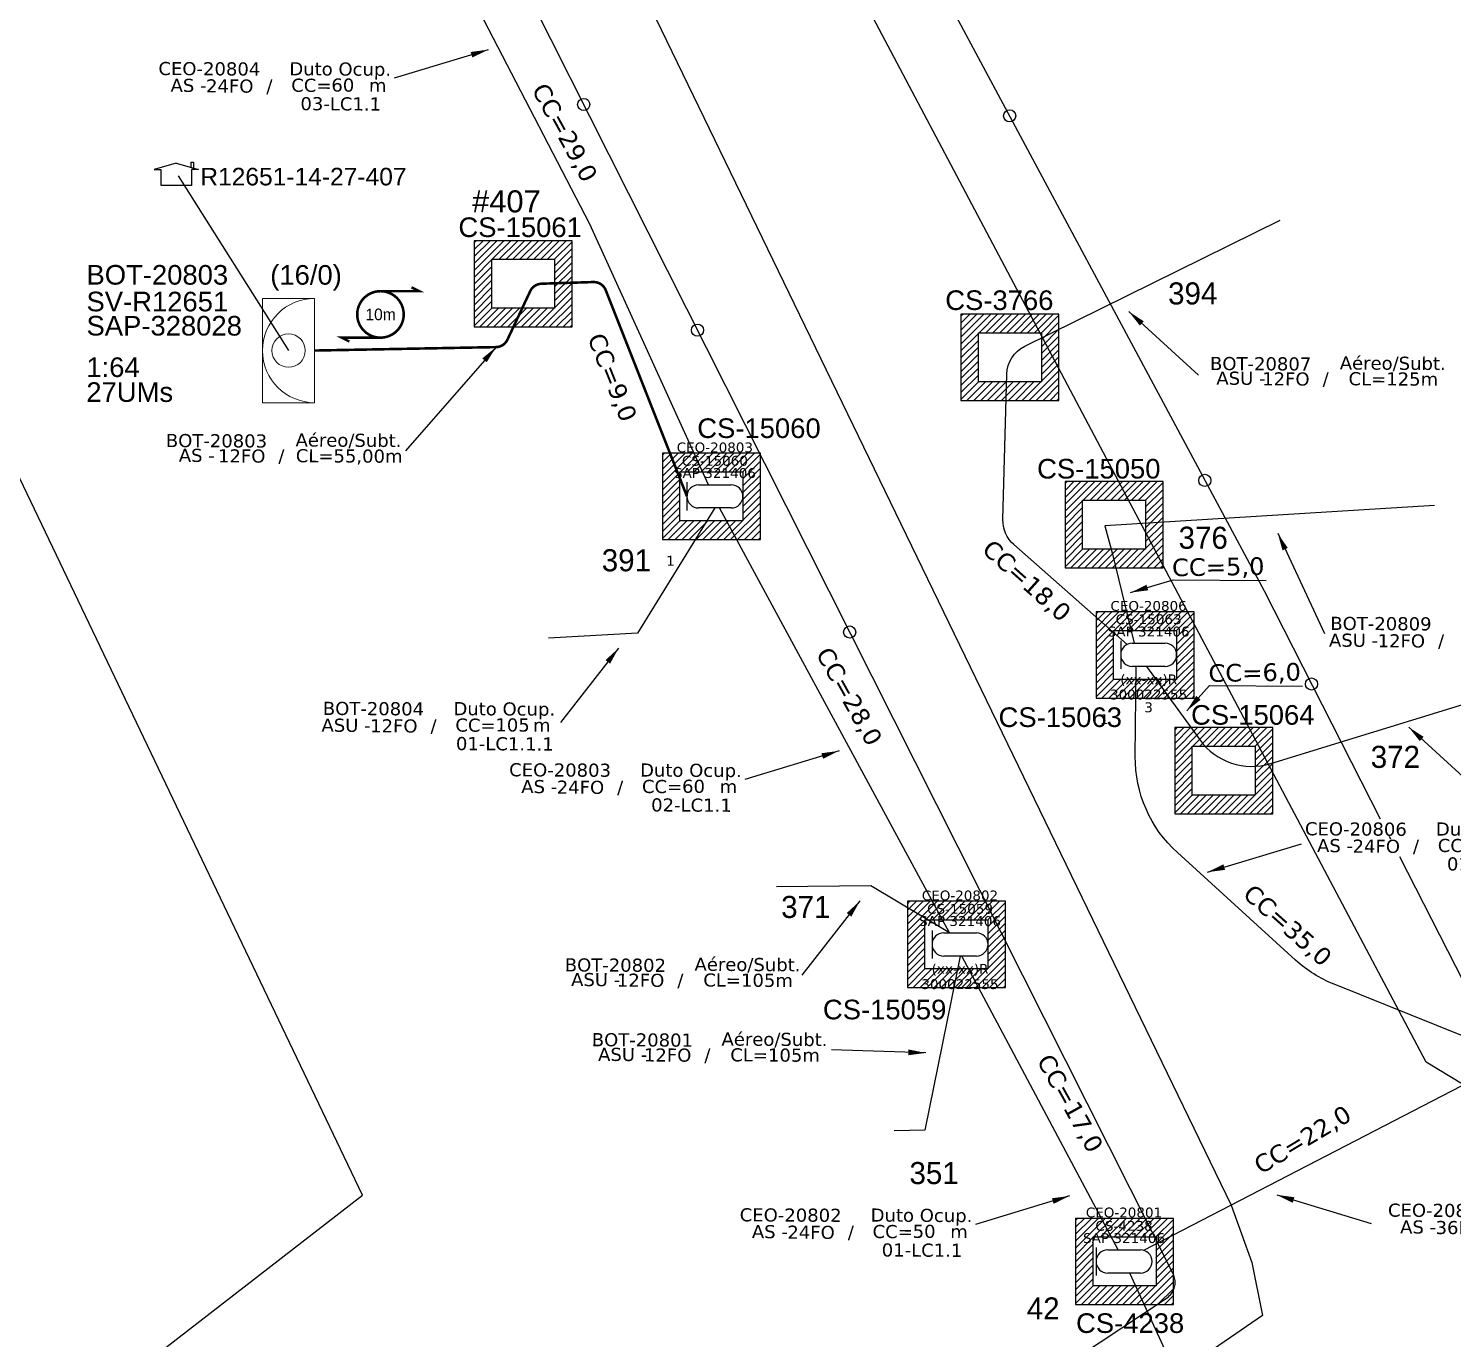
# Model space of a CAD drawing. Header units: metres. Extents: x -1286 to 434, y -500 to 94.
# Drawn here: x -738.9 to -577, y -360.6 to -211.6 of the extents above; entities that cross this region are included whole.
import ezdxf
from ezdxf.enums import TextEntityAlignment as Align

# ---------------------------------------------------------------- set-up
doc = ezdxf.new("R2010")
doc.units = ezdxf.units.M
for name, color, linetype in [('10.0-Cartográfico', 252, 'Continuous'), ('10.1-Caixas Subterrâneas', 5, 'Continuous'), ('10.2-Nº Policía', 7, 'Continuous'), ('20.4-CEOS', 1, 'Continuous'), ('20.5-CEO', 1, 'Continuous'), ('CAP a instalar', 1, 'Continuous'), ('celulas gpon', 7, 'Continuous'), ('Folga', 1, 'Continuous'), ('label_cabos', 7, 'Continuous'), ('Legenda', 1, 'Continuous'), ('surveys', 7, 'Continuous'), ('surveys legendas', 7, 'Continuous')]:
    doc.layers.add(name, color=color, linetype=linetype)
doc.layers.add("20.0-LEGENDA DOS CDO'S", color=1, linetype='Continuous', lineweight=0)
doc.layers.add('20.1-CDO_INTERIOR', color=1, linetype='Continuous', lineweight=0)
doc.layers.add('DROP DE CLIENTE', color=140, linetype='Continuous', plot=False)
doc.layers.add('EXTRA', color=50, linetype='Continuous', plot=False)
doc.styles.add('ARIAL', font='arial.ttf')
doc.styles.add('siredit', font='verdana.ttf')
doc.linetypes.add('FENCELINE1', pattern='A,0.25,-0.1,[133,ltypeshp.shx,S=0.1,R=0,X=-0.1,Y=0],-0.1,1', length=1.45)
doc.dimstyles.new('CC', dxfattribs={"dimtxt": 0.8, "dimasz": 2, "dimexe": 0.18, "dimexo": 0.0625, "dimgap": 0.09, "dimtad": 0, "dimdec": 0, "dimrnd": 1, "dimzin": 0, "dimdsep": 46, "dimtxsty": 'siredit', "dimblk": 'NONE', "dimcen": 0, "dimse1": 1, "dimse2": 1, "dimsd1": 1, "dimsd2": 1, "dimclrt": 7, "dimadec": 0, "dimazin": 0, "dimtfac": 1, "dimtdec": 0, "dimtofl": 0, "dimtmove": 0, "dimatfit": 3, "dimfxl": 0, "dimtolj": 1, "dimtzin": 0, "dimarcsym": 0})
doc.dimstyles.get("Standard").update_dxf_attribs({"dimtxt": 0.18, "dimasz": 0.18, "dimexe": 0.18, "dimexo": 0.0625, "dimgap": 0.09, "dimtad": 0, "dimtih": 1, "dimtoh": 1, "dimdec": 4, "dimzin": 0, "dimdsep": 46, "dimtxsty": 'Standard', "dimcen": 0.09, "dimadec": 0, "dimazin": 0, "dimtfac": 1, "dimtdec": 4, "dimtofl": 0, "dimtmove": 0, "dimatfit": 3, "dimfxl": 0, "dimtolj": 1, "dimtzin": 0, "dimarcsym": 0})

# ---------------------------------------------------------------- blocks, each defined once
blk = doc.blocks.new('DV')
at = {"linetype": 'Continuous'}
blk.add_circle((0, 0), 0.00000275, dxfattribs=at)
blk = doc.blocks.new('*X8')
at = {"color": 0, "linetype": 'Continuous'}
for p, q in [((-1.25, 0.34099), (-0.49099, 1.1)), ((-1.25, 0.517767), (-0.667767, 1.1)), ((-1.25, 0.694544), (-0.844544, 1.1)), ((-1.25, 0.87132), (-1.02132, 1.1)), ((-1.25, 1.048097), (-1.198097, 1.1)), ((-0.789214, 0.625), (-0.314214, 1.1)), ((-0.612437, 0.625), (-0.137437, 1.1)), ((-0.43566, 0.625), (0.03934, 1.1)), ((-0.258883, 0.625), (0.216117, 1.1)), ((-0.082107, 0.625), (0.392893, 1.1)), ((0.09467, 0.625), (0.56967, 1.1)), ((0.271447, 0.625), (0.746447, 1.1)), ((0.448223, 0.625), (0.923223, 1.1)), ((0.625, 0.625), (1.1, 1.1)), ((0.801777, 0.625), (1.25, 1.073223)), ((0.8035, 0.449947), (1.25, 0.896447)), ((-1.25, 0.164214), (-0.8035, 0.610714)), ((-1.25, -0.012563), (-0.8035, 0.433937)), ((0.8035, 0.27317), (1.25, 0.71967)), ((0.8035, 0.096393), (1.25, 0.542893)), ((0.8035, -0.080383), (1.25, 0.366117)), ((-1.25, -0.18934), (-0.8035, 0.25716)), ((-1.25, -0.366117), (-0.8035, 0.080383)), ((0.8035, -0.25716), (1.25, 0.18934)), ((0.8035, -0.433937), (1.25, 0.012563)), ((-1.25, -0.542893), (-0.8035, -0.096393)), ((-1.25, -0.71967), (-0.8035, -0.27317)), ((0.49099, -1.1), (1.25, -0.34099)), ((0.8035, -0.610714), (1.25, -0.164214)), ((-1.25, -0.896447), (-0.8035, -0.449947)), ((-1.25, -1.073223), (-0.801777, -0.625)), ((-1.1, -1.1), (-0.625, -0.625)), ((-0.923223, -1.1), (-0.448223, -0.625)), ((-0.746447, -1.1), (-0.271447, -0.625)), ((-0.56967, -1.1), (-0.09467, -0.625)), ((-0.392893, -1.1), (0.082107, -0.625)), ((-0.216117, -1.1), (0.258883, -0.625)), ((-0.03934, -1.1), (0.43566, -0.625)), ((0.137437, -1.1), (0.612437, -0.625)), ((0.314214, -1.1), (0.789214, -0.625)), ((0.667767, -1.1), (1.25, -0.517767)), ((0.844544, -1.1), (1.25, -0.694544)), ((1.02132, -1.1), (1.25, -0.87132)), ((1.198097, -1.1), (1.25, -1.048097))]:
    blk.add_line(p, q, dxfattribs=at)
blk = doc.blocks.new('MANHOLE_MQ')
at = {"color": 0, "linetype": 'Continuous'}
for p, q in [((0.00000623, 0.00000569), (-0.00000627, 0.00000569)), ((-0.00000627, 0.00000569), (-0.00000627, -0.00000531)), ((0.00000623, -0.00000531), (0.00000623, 0.00000569)), ((-0.00000404, 0.00000331), (0.00000399, 0.00000331)), ((-0.00000404, -0.00000294), (-0.00000404, 0.00000331)), ((0.00000399, 0.00000331), (0.00000399, -0.00000294)), ((0.00000399, -0.00000294), (-0.00000404, -0.00000294)), ((0.00000399, -0.00000294), (0.00000399, -0.00000294)), ((-0.00000627, -0.00000531), (0.00000623, -0.00000531))]:
    blk.add_line(p, q, dxfattribs=at)
at = {"color": 0, "linetype": 'Continuous', "xscale": 5e-06, "yscale": 5e-06, "zscale": 1e-05}
blk.add_blockref('*X8', (-0.00000002, 0.00000019), dxfattribs=at)
blk = doc.blocks.new('_None')
blk = doc.blocks.new('Inst CB DT OCUP CFOA-SM-AS-80-TS-24')
at = {"layer": 'label_cabos', "color": 0, "style": 'siredit'}
for tag, flags, p in [('ID_ATIVIDADE', 3, (1.31, 2.67)), ('FATOR', 1, (11.56, 2.55))]:
    blk.add_attdef(tag, text='', height=1, rotation=359.69, dxfattribs=dict(at, flags=flags)).set_placement(p, align=Align.MIDDLE_CENTER)
for tag, p in [('DESTINO_CABO', (3.13, 1.26)), ('TIPO_CABO', (13.11, 1.24)), ('TIPO_CABO', (1.76, 0)), ('CABO', (4.69, -0.05)), ('/', (7.71, -0.05)), ('LANCE', (10.91, 0)), ('UND', (15.96, 0)), ('FID', (13.15, -1.41))]:
    blk.add_attdef(tag, text='', height=1, rotation=359.69, dxfattribs=at).set_placement(p, align=Align.MIDDLE_CENTER)
blk.add_attdef('QTDE', (12.43, -0.47), '', height=1, rotation=359.69, dxfattribs=at)
blk = doc.blocks.new('LEGENDA DOS CABOS')
at = {"layer": 'EXTRA', "color": 0, "style": 'siredit'}
for tag, p in [('ID', (4.6, 0.97)), ('XX', (9.03, 0.97))]:
    blk.add_attdef(tag, text='', height=0.48, rotation=359.69, dxfattribs=at).set_placement(p, align=Align.MIDDLE_CENTER)
at = {"layer": 'Legenda', "color": 0, "style": 'siredit'}
for tag, p in [('TIPO_CABO', (1.31, 0)), ('CABO', (4.69, -0.05)), ('/', (6.81, -0.05)), ('METROS', (10.03, -0.05))]:
    blk.add_attdef(tag, text='', height=0.8, rotation=359.69, dxfattribs=at).set_placement(p, align=Align.MIDDLE_CENTER)
blk = doc.blocks.new('Inst CB DT OCUP CFOA-SM-ASU-120-S-12')
at = {"layer": 'label_cabos', "color": 0, "style": 'siredit'}
for tag, flags, p in [('ID_ATIVIDADE', 3, (1.31, 2.67)), ('FATOR', 1, (11.56, 2.55))]:
    blk.add_attdef(tag, text='', height=1, rotation=359.69, dxfattribs=dict(at, flags=flags)).set_placement(p, align=Align.MIDDLE_CENTER)
for tag, p in [('DESTINO_CABO', (3.13, 1.26)), ('TIPO_CABO', (13.11, 1.24)), ('TIPO_CABO', (1.26, 0)), ('CABO', (4.69, -0.05)), ('/', (7.71, -0.05)), ('LANCE', (10.91, 0)), ('UND', (15.96, 0)), ('FID', (13.15, -1.41))]:
    blk.add_attdef(tag, text='', height=1, rotation=359.69, dxfattribs=at).set_placement(p, align=Align.MIDDLE_CENTER)
blk.add_attdef('QTDE', (12.43, -0.47), '', height=1, rotation=359.69, dxfattribs=at)
blk = doc.blocks.new('Inst CB DT OCUP CFOA-SM-AS-80-TS-36')
at = {"layer": 'label_cabos', "color": 0, "style": 'siredit'}
for tag, flags, p in [('ID_ATIVIDADE', 3, (1.31, 2.67)), ('FATOR', 1, (11.56, 2.55))]:
    blk.add_attdef(tag, text='', height=1, rotation=359.69, dxfattribs=dict(at, flags=flags)).set_placement(p, align=Align.MIDDLE_CENTER)
for tag, p in [('DESTINO_CABO', (3.13, 1.26)), ('TIPO_CABO', (13.11, 1.24)), ('TIPO_CABO', (1.76, 0)), ('CABO', (4.69, -0.05)), ('/', (7.71, -0.05)), ('LANCE', (10.91, 0)), ('UND', (15.96, 0)), ('FID', (13.15, -1.41))]:
    blk.add_attdef(tag, text='', height=1, rotation=359.69, dxfattribs=at).set_placement(p, align=Align.MIDDLE_CENTER)
blk.add_attdef('QTDE', (12.43, -0.47), '', height=1, rotation=359.69, dxfattribs=at)
blk = doc.blocks.new('A$C07E14978')
at = {"layer": 'Folga', "color": 0, "const_width": 0.146}
blk.add_lwpolyline([(2.226, 2.915, 1.000012), (2.226, 0.281, 0.999978)], format="xyb", close=True, dxfattribs=at)
at = {"layer": 'Folga', "color": 0, "const_width": 0.137}
for points in [[(2.226, 2.915), (4.421, 2.915), (3.982, 3.135)], [(2.226, 0.281), (0.031, 0.281), (0.47, 0.061)]]:
    blk.add_lwpolyline(points, dxfattribs=at)
at = {"layer": 'Folga', "color": 0}
blk.add_text('10m', height=0.6586, dxfattribs=at).set_placement((1.376, 1.269))

msp = doc.modelspace()

# ---------------------------------------------------------------- linework, layer by layer
at = {"layer": '10.0-Cartográfico'}
for points in [[(-599.83, -132.9), (-673.51, -162.74), (-680.27, -165.97), (-684.72, -172.31), (-684.05, -179.91), (-679.73, -185.37), (-602.18, -345.41), (-599.83, -351.94), (-598.61, -357.96), (-622.61, -374.44)], [(-765.58, -344.21), (-739.44, -374.1), (-700.93, -344.29), (-763.13, -214.25), (-693.56, -185.09), (-703.13, -166.72), (-662.2, -150.34)], [(-637.35, -374.41), (-609.56, -356.03), (-609.42, -355.93), (-609.3, -355.83), (-609.18, -355.71), (-609.07, -355.6), (-608.97, -355.47), (-608.88, -355.34), (-608.79, -355.2), (-608.72, -355.06), (-608.66, -354.91), (-608.62, -354.76), (-608.58, -354.61), (-608.55, -354.45), (-608.54, -354.3), (-608.54, -354.14), (-608.54, -353.98), (-608.57, -353.83), (-608.6, -353.67), (-608.64, -353.52), (-608.7, -353.37), (-608.76, -353.23), (-655.21, -261.07), (-701.68, -168.85)], [(-512.13, -300.26), (-562.58, -330.68), (-566.81, -331.82), (-571.4, -332.13), (-575.86, -331.67), (-580, -329.14), (-649.66, -197.52), (-649.66, -197.51)], [(-638.78, -200.21), (-598.43, -275.56), (-585.21, -301.49)], [(-583.04, -305.75), (-575.77, -320.03), (-575.4, -320.66), (-574.95, -321.24), (-574.45, -321.78), (-573.9, -322.27), (-573.29, -322.69), (-572.62, -323.07), (-571.93, -323.36), (-571.22, -323.6), (-570.46, -323.77), (-569.7, -323.85), (-568.94, -323.89), (-568.16, -323.81), (-567.42, -323.69), (-566.67, -323.48), (-565.96, -323.22), (-565.28, -322.87), (-515.22, -294.37)], [(-584.22, -303.45), (-584.04, -303.8)]]:
    msp.add_lwpolyline(points, dxfattribs=at)
at = {"layer": '20.1-CDO_INTERIOR', "lineweight": 18}
msp.add_lwpolyline([(-712.31, -254.14), (-712.32, -242.29), (-706.39, -242.29), (-706.39, -254.14)], close=True, dxfattribs=at)
msp.add_circle((-709.35, -248.21), 1.9, dxfattribs=at)
msp.add_arc((-706.39, -248.21), 5.93, 90.0276, 270.0276, dxfattribs=at)
at = {"layer": '20.5-CEO', "color": 5}
for p, q in [((-662.73, -263.47), (-659.01, -263.47)), ((-659.01, -266.12), (-662.73, -266.12)), ((-616.21, -350.49), (-612.49, -350.49)), ((-612.49, -353.14), (-616.21, -353.14))]:
    msp.add_line(p, q, dxfattribs=at)
at = {"layer": '20.5-CEO', "color": 7}
for p, q in [((-613.41, -281.5), (-609.69, -281.5)), ((-609.69, -284.15), (-613.41, -284.15)), ((-634.86, -314.44), (-631.14, -314.44)), ((-631.14, -317.08), (-634.86, -317.08))]:
    msp.add_line(p, q, dxfattribs=at)
at = {"layer": '20.5-CEO', "color": 5}
for points in [[(-664.05, -263.2), (-664.05, -266.4)], [(-617.53, -350.22), (-617.53, -353.41)]]:
    msp.add_lwpolyline(points, dxfattribs=at)
at = {"layer": '20.5-CEO', "color": 7}
for points in [[(-614.73, -281.23), (-614.73, -284.42)], [(-636.18, -314.16), (-636.18, -317.36)]]:
    msp.add_lwpolyline(points, dxfattribs=at)
at = {"layer": '20.5-CEO', "color": 5}
for centre, start, end in [((-662.73, -264.8), 90, 270), ((-659.01, -264.8), 270, 90), ((-616.21, -351.82), 90, 270), ((-612.49, -351.82), 270, 90)]:
    msp.add_arc(centre, 1.32, start, end, dxfattribs=at)
at = {"layer": '20.5-CEO', "color": 7}
for centre, start, end in [((-613.41, -282.82), 90, 270), ((-609.69, -282.82), 270, 90), ((-634.86, -315.76), 90, 270), ((-631.14, -315.76), 270, 90)]:
    msp.add_arc(centre, 1.32, start, end, dxfattribs=at)
at = {"layer": 'CAP a instalar', "color": 9, "linetype": 'FENCELINE1', "ltscale": 8}
for points in [[(-661.6, -263.47), (-675.1, -233.82), (-696.02, -193.45, 0.211028), (-705.21, -186.06), (-708.86, -185.09), (-696.51, -186.4)], [(-614.01, -281.64), (-626.89, -270.28, -0.222099), (-628.12, -267.44), (-627.68, -250.9, -0.278433), (-625.65, -247.72), (-596.59, -233.4)], [(-572.94, -327.33), (-590.46, -320.29, -0.089231), (-594.84, -317.55), (-608.29, -305.32, -0.213962), (-613.07, -294.37), (-612.96, -284.15)], [(-611.81, -284.15), (-605.71, -292.51, 0.320024), (-597.67, -295.19), (-563.01, -284.54)]]:
    msp.add_lwpolyline(points, format="xyb", dxfattribs=at)
at = {"layer": 'CAP a instalar', "color": 1, "linetype": 'FENCELINE1', "ltscale": 8}
msp.add_lwpolyline([(-664.05, -264.8, 0.292, 0.292, 0), (-673.29, -241.34, 0.292, 0.292, 0.317123), (-674.7, -240.42, 0.292, 0.292, 0), (-680.59, -240.61, 0.292, 0.292, 0.281706), (-681.87, -241.45, 0.292, 0.292, 0), (-684.47, -246.98, 0.292, 0.292, -0.285438), (-685.76, -247.82, 0.292, 0.292, 0), (-706.39, -248.21, 0.292, 0.292, 0)], format="xyseb", dxfattribs=at)
at = {"layer": 'CAP a instalar', "color": 9, "linetype": 'FENCELINE1', "ltscale": 8}
for points in [[(-660.87, -266.12), (-669.66, -280.37), (-679.79, -280.92)], [(-579.04, -265.84), (-616.54, -268.14), (-615.68, -271.36), (-613.21, -281.5)], [(-634.21, -314.44), (-643.13, -309.1), (-653.88, -309.2)], [(-633, -317.08), (-637.01, -336.9), (-640.48, -336.98)], [(-612.1, -350.55), (-571.59, -329.57)]]:
    msp.add_lwpolyline(points, dxfattribs=at)
at = {"layer": 'CAP a instalar', "color": 5, "linetype": 'FENCELINE1', "ltscale": 8}
for points in [[(-634.21, -314.44), (-660.37, -266.12)], [(-615.02, -350.49), (-632.79, -317.08)], [(-598.3, -386.71), (-613.71, -353.14)]]:
    msp.add_lwpolyline(points, dxfattribs=at)
at = {"layer": 'DROP DE CLIENTE'}
msp.add_lwpolyline([(-721.92, -228.33), (-709.35, -248.21)], dxfattribs=at)
at = {"layer": 'surveys'}
for p, q in [((-722.13, -226.9), (-724.64, -227.63)), ((-724.64, -227.63), (-723.85, -227.63)), ((-723.85, -229.43), (-723.85, -227.64)), ((-722.13, -226.9), (-719.61, -227.63)), ((-720.44, -226.79), (-720.17, -226.79)), ((-720.44, -227.38), (-720.44, -226.79)), ((-719.61, -227.63), (-720.4, -227.63)), ((-720.4, -227.63), (-720.4, -229.43)), ((-720.17, -226.79), (-720.18, -227.46)), ((-720.4, -229.43), (-723.85, -229.43))]:
    msp.add_line(p, q, dxfattribs=at)

# ---------------------------------------------------------------- block references
at = {"layer": '10.0-Cartográfico', "xscale": 251048.9108569458, "yscale": 251048.9108569458, "zscale": 251048.9108569458}
for p in [(-675.79, -220.23), (-627.36, -221.52), (-662.86, -245.89), (-605.16, -262.98), (-645.55, -280.23), (-593.03, -286.14)]:
    msp.add_blockref('DV', p, dxfattribs=at)
at = {"layer": '10.1-Caixas Subterrâneas', "color": 30, "xscale": 891702.8217476662, "yscale": 891702.8217476662, "zscale": 891702.8217476662}
for p, rotation in [((-682.7, -240.45), 180.0000000000622), ((-627.34, -248.82), 180.0000000000622), ((-661.29, -264.63), 180.0000000000624), ((-615.51, -267.84), 180.0000000000622), ((-611.98, -282.66), 180.0000000000622), ((-603.03, -295.84), 180.0000000000622), ((-633.43, -315.59), 180.0000000000625), ((-614.32, -351.65), 180.0000000000625)]:
    msp.add_blockref('MANHOLE_MQ', p, dxfattribs=dict(at, rotation=rotation))
at = {"layer": 'Folga', "xscale": 2.006958307478562, "yscale": 2.006958307478562, "zscale": 2.006958307478562}
msp.add_blockref('A$C07E14978', (-703.37, -247.31), dxfattribs=at)
at = {"layer": 'label_cabos', "color": 0, "lineweight": 0}
ref = msp.add_blockref('Inst CB DT OCUP CFOA-SM-AS-80-TS-24', (-723.03, -218.04), dxfattribs=dict(at, xscale=1.491525570439249, yscale=1.491525570439249, zscale=1.491525570439249))
ref.add_attrib('DESTINO_CABO', 'CEO-20804', dxfattribs={"color": 0, "height": 1.492, "rotation": 359.69, "style": 'siredit'}).set_placement((-718.36, -216.16), align=Align.MIDDLE_CENTER)
ref.add_attrib('CABO', '24FO', dxfattribs={"color": 0, "height": 1.492, "rotation": 359.69, "style": 'siredit'}).set_placement((-716.04, -218.12), align=Align.MIDDLE_CENTER)
ref.add_attrib('TIPO_CABO', 'Duto Ocup.', dxfattribs={"color": 0, "height": 1.492, "rotation": 359.69, "style": 'siredit'}).set_placement((-703.48, -216.19), align=Align.MIDDLE_CENTER)
ref.add_attrib('/', '/', dxfattribs={"color": 0, "height": 1.49, "rotation": 359.69, "style": 'siredit'}).set_placement((-711.53, -218.12), align=Align.MIDDLE_CENTER)
ref.add_attrib('TIPO_CABO', 'AS - ', dxfattribs={"color": 0, "height": 1.492, "rotation": 359.69, "style": 'siredit'}).set_placement((-720.4, -218.05), align=Align.MIDDLE_CENTER)
ref.add_attrib('FID', '03-LC1.1', dxfattribs={"color": 0, "height": 1.492, "rotation": 359.69, "style": 'siredit'}).set_placement((-703.42, -220.15), align=Align.MIDDLE_CENTER)
ref.add_attrib('LANCE', 'CC=', dxfattribs={"color": 0, "height": 1.492, "rotation": 359.69, "style": 'siredit'}).set_placement((-706.76, -218.04), align=Align.MIDDLE_CENTER)
ref.add_attrib('QTDE', '60', (-704.49, -218.75), dxfattribs={"color": 0, "height": 1.492, "rotation": 359.69, "style": 'siredit'})
ref.add_attrib('UND', 'm', dxfattribs={"color": 0, "height": 1.49, "rotation": 359.69, "style": 'siredit'}).set_placement((-699.22, -218.04), align=Align.MIDDLE_CENTER)
ref = msp.add_blockref('LEGENDA DOS CABOS', (-605.14, -252.14), dxfattribs=dict(at, xscale=1.491525570439249, yscale=1.491525570439249, zscale=1.491525570439249))
ref.add_attrib('ID', 'BOT-20807', dxfattribs={"color": 0, "height": 1.492, "rotation": 359.69, "style": 'siredit'}).set_placement((-598.82, -249.71), align=Align.MIDDLE_CENTER)
ref.add_attrib('CABO', '12FO', dxfattribs={"color": 0, "height": 1.492, "rotation": 359.69, "style": 'siredit'}).set_placement((-595.95, -251.44), align=Align.MIDDLE_CENTER)
ref.add_attrib('METROS', 'CL=125m', dxfattribs={"color": 0, "height": 1.492, "rotation": 359.69, "style": 'siredit'}).set_placement((-583.73, -251.44), align=Align.MIDDLE_CENTER)
ref.add_attrib('XX', 'Aéreo/Subt.', dxfattribs={"color": 0, "height": 1.4915, "rotation": 359.69, "style": 'siredit'}).set_placement((-583.8, -249.65), align=Align.MIDDLE_CENTER)
ref.add_attrib('/', '/', dxfattribs={"color": 0, "height": 1.49, "rotation": 359.69, "style": 'siredit'}).set_placement((-591.43, -251.44), align=Align.MIDDLE_CENTER)
ref.add_attrib('TIPO_CABO', 'ASU -', dxfattribs={"color": 0, "height": 1.492, "rotation": 359.69, "style": 'siredit'}).set_placement((-601.06, -251.36), align=Align.MIDDLE_CENTER)
at = {"layer": 'label_cabos', "color": 7, "lineweight": 0}
ref = msp.add_blockref('LEGENDA DOS CABOS', (-723.88, -260.9), dxfattribs=dict(at, xscale=1.491525570439249, yscale=1.491525570439249, zscale=1.491525570439249))
ref.add_attrib('ID', 'BOT-20803', dxfattribs={"color": 0, "height": 1.492, "rotation": 359.69, "style": 'siredit'}).set_placement((-717.55, -258.47), align=Align.MIDDLE_CENTER)
ref.add_attrib('CABO', '12FO', dxfattribs={"color": 0, "height": 1.492, "rotation": 359.69, "style": 'siredit'}).set_placement((-714.68, -260.2), align=Align.MIDDLE_CENTER)
ref.add_attrib('METROS', 'CL=55,00m', dxfattribs={"color": 0, "height": 1.492, "rotation": 359.69, "style": 'siredit'}).set_placement((-702.46, -260.2), align=Align.MIDDLE_CENTER)
ref.add_attrib('XX', 'Aéreo/Subt.', dxfattribs={"color": 0, "height": 1.4915, "rotation": 359.69, "style": 'siredit'}).set_placement((-702.54, -258.41), align=Align.MIDDLE_CENTER)
ref.add_attrib('/', '/', dxfattribs={"color": 0, "height": 1.49, "rotation": 359.69, "style": 'siredit'}).set_placement((-710.17, -260.2), align=Align.MIDDLE_CENTER)
ref.add_attrib('TIPO_CABO', 'AS -', dxfattribs={"color": 0, "height": 1.492, "rotation": 359.69, "style": 'siredit'}).set_placement((-719.79, -260.13), align=Align.MIDDLE_CENTER)
at = {"layer": 'label_cabos', "color": 0, "lineweight": 0}
ref = msp.add_blockref('Inst CB DT OCUP CFOA-SM-ASU-120-S-12', (-589.81, -281.15), dxfattribs=dict(at, xscale=1.491525570439249, yscale=1.491525570439249, zscale=1.491525570439249))
ref.add_attrib('DESTINO_CABO', 'BOT-20809', dxfattribs={"color": 0, "height": 1.492, "rotation": 359.69, "style": 'siredit'}).set_placement((-585.14, -279.27), align=Align.MIDDLE_CENTER)
ref.add_attrib('CABO', '12FO', dxfattribs={"color": 0, "height": 1.492, "rotation": 359.69, "style": 'siredit'}).set_placement((-582.82, -281.23), align=Align.MIDDLE_CENTER)
ref.add_attrib('TIPO_CABO', 'Duto Ocup.', dxfattribs={"color": 0, "height": 1.492, "rotation": 359.69, "style": 'siredit'}).set_placement((-570.26, -279.29), align=Align.MIDDLE_CENTER)
ref.add_attrib('/', '/', dxfattribs={"color": 0, "height": 1.49, "rotation": 359.69, "style": 'siredit'}).set_placement((-578.3, -281.23), align=Align.MIDDLE_CENTER)
ref.add_attrib('TIPO_CABO', 'ASU - ', dxfattribs={"color": 0, "height": 1.492, "rotation": 359.69, "style": 'siredit'}).set_placement((-587.93, -281.16), align=Align.MIDDLE_CENTER)
ref.add_attrib('FID', '01-LC1.2.2', dxfattribs={"color": 0, "height": 1.492, "rotation": 359.69, "style": 'siredit'}).set_placement((-570.2, -283.26), align=Align.MIDDLE_CENTER)
ref.add_attrib('LANCE', 'CC=', dxfattribs={"color": 0, "height": 1.492, "rotation": 359.69, "style": 'siredit'}).set_placement((-573.54, -281.15), align=Align.MIDDLE_CENTER)
ref.add_attrib('QTDE', '110', (-571.27, -281.86), dxfattribs={"color": 0, "height": 1.492, "rotation": 359.69, "style": 'siredit'})
ref.add_attrib('UND', 'm', dxfattribs={"color": 0, "height": 1.49, "rotation": 359.69, "style": 'siredit'}).set_placement((-566, -281.15), align=Align.MIDDLE_CENTER)
ref = msp.add_blockref('Inst CB DT OCUP CFOA-SM-ASU-120-S-12', (-704.37, -290.83), dxfattribs=dict(at, xscale=1.491525570439249, yscale=1.491525570439249, zscale=1.491525570439249))
ref.add_attrib('DESTINO_CABO', 'BOT-20804', dxfattribs={"color": 0, "height": 1.492, "rotation": 359.69, "style": 'siredit'}).set_placement((-699.7, -288.94), align=Align.MIDDLE_CENTER)
ref.add_attrib('CABO', '12FO', dxfattribs={"color": 0, "height": 1.492, "rotation": 359.69, "style": 'siredit'}).set_placement((-697.38, -290.9), align=Align.MIDDLE_CENTER)
ref.add_attrib('TIPO_CABO', 'Duto Ocup.', dxfattribs={"color": 0, "height": 1.492, "rotation": 359.69, "style": 'siredit'}).set_placement((-684.82, -288.97), align=Align.MIDDLE_CENTER)
ref.add_attrib('/', '/', dxfattribs={"color": 0, "height": 1.49, "rotation": 359.69, "style": 'siredit'}).set_placement((-692.87, -290.9), align=Align.MIDDLE_CENTER)
ref.add_attrib('TIPO_CABO', 'ASU - ', dxfattribs={"color": 0, "height": 1.492, "rotation": 359.69, "style": 'siredit'}).set_placement((-702.49, -290.83), align=Align.MIDDLE_CENTER)
ref.add_attrib('FID', '01-LC1.1.1', dxfattribs={"color": 0, "height": 1.492, "rotation": 359.69, "style": 'siredit'}).set_placement((-684.76, -292.94), align=Align.MIDDLE_CENTER)
ref.add_attrib('LANCE', 'CC=', dxfattribs={"color": 0, "height": 1.492, "rotation": 359.69, "style": 'siredit'}).set_placement((-688.1, -290.82), align=Align.MIDDLE_CENTER)
ref.add_attrib('QTDE', '105', (-685.84, -291.53), dxfattribs={"color": 0, "height": 1.492, "rotation": 359.69, "style": 'siredit'})
ref.add_attrib('UND', 'm', dxfattribs={"color": 0, "height": 1.49, "rotation": 359.69, "style": 'siredit'}).set_placement((-680.56, -290.82), align=Align.MIDDLE_CENTER)
ref = msp.add_blockref('Inst CB DT OCUP CFOA-SM-AS-80-TS-24', (-683.15, -297.8), dxfattribs=dict(at, xscale=1.491525570439249, yscale=1.491525570439249, zscale=1.491525570439249))
ref.add_attrib('DESTINO_CABO', 'CEO-20803', dxfattribs={"color": 0, "height": 1.492, "rotation": 359.69, "style": 'siredit'}).set_placement((-678.48, -295.92), align=Align.MIDDLE_CENTER)
ref.add_attrib('CABO', '24FO', dxfattribs={"color": 0, "height": 1.492, "rotation": 359.69, "style": 'siredit'}).set_placement((-676.16, -297.88), align=Align.MIDDLE_CENTER)
ref.add_attrib('TIPO_CABO', 'Duto Ocup.', dxfattribs={"color": 0, "height": 1.492, "rotation": 359.69, "style": 'siredit'}).set_placement((-663.6, -295.95), align=Align.MIDDLE_CENTER)
ref.add_attrib('/', '/', dxfattribs={"color": 0, "height": 1.49, "rotation": 359.69, "style": 'siredit'}).set_placement((-671.65, -297.88), align=Align.MIDDLE_CENTER)
ref.add_attrib('TIPO_CABO', 'AS - ', dxfattribs={"color": 0, "height": 1.492, "rotation": 359.69, "style": 'siredit'}).set_placement((-680.52, -297.81), align=Align.MIDDLE_CENTER)
ref.add_attrib('FID', '02-LC1.1', dxfattribs={"color": 0, "height": 1.492, "rotation": 359.69, "style": 'siredit'}).set_placement((-663.54, -299.91), align=Align.MIDDLE_CENTER)
ref.add_attrib('LANCE', 'CC=', dxfattribs={"color": 0, "height": 1.492, "rotation": 359.69, "style": 'siredit'}).set_placement((-666.88, -297.8), align=Align.MIDDLE_CENTER)
ref.add_attrib('QTDE', '60', (-664.61, -298.51), dxfattribs={"color": 0, "height": 1.492, "rotation": 359.69, "style": 'siredit'})
ref.add_attrib('UND', 'm', dxfattribs={"color": 0, "height": 1.49, "rotation": 359.69, "style": 'siredit'}).set_placement((-659.34, -297.8), align=Align.MIDDLE_CENTER)
ref = msp.add_blockref('Inst CB DT OCUP CFOA-SM-AS-80-TS-24', (-592.66, -304.51), dxfattribs=dict(at, xscale=1.491525570439249, yscale=1.491525570439249, zscale=1.491525570439249))
ref.add_attrib('DESTINO_CABO', 'CEO-20806', dxfattribs={"color": 0, "height": 1.492, "rotation": 359.69, "style": 'siredit'}).set_placement((-587.99, -302.63), align=Align.MIDDLE_CENTER)
ref.add_attrib('CABO', '24FO', dxfattribs={"color": 0, "height": 1.492, "rotation": 359.69, "style": 'siredit'}).set_placement((-585.67, -304.59), align=Align.MIDDLE_CENTER)
ref.add_attrib('TIPO_CABO', 'Duto Ocup.', dxfattribs={"color": 0, "height": 1.492, "rotation": 359.69, "style": 'siredit'}).set_placement((-573.11, -302.66), align=Align.MIDDLE_CENTER)
ref.add_attrib('/', '/', dxfattribs={"color": 0, "height": 1.49, "rotation": 359.69, "style": 'siredit'}).set_placement((-581.16, -304.59), align=Align.MIDDLE_CENTER)
ref.add_attrib('TIPO_CABO', 'AS - ', dxfattribs={"color": 0, "height": 1.492, "rotation": 359.69, "style": 'siredit'}).set_placement((-590.03, -304.52), align=Align.MIDDLE_CENTER)
ref.add_attrib('FID', '01-LC1.2', dxfattribs={"color": 0, "height": 1.492, "rotation": 359.69, "style": 'siredit'}).set_placement((-573.05, -306.62), align=Align.MIDDLE_CENTER)
ref.add_attrib('LANCE', 'CC=', dxfattribs={"color": 0, "height": 1.492, "rotation": 359.69, "style": 'siredit'}).set_placement((-576.39, -304.51), align=Align.MIDDLE_CENTER)
ref.add_attrib('QTDE', '65', (-574.12, -305.22), dxfattribs={"color": 0, "height": 1.492, "rotation": 359.69, "style": 'siredit'})
ref.add_attrib('UND', 'm', dxfattribs={"color": 0, "height": 1.49, "rotation": 359.69, "style": 'siredit'}).set_placement((-568.85, -304.51), align=Align.MIDDLE_CENTER)
ref = msp.add_blockref('LEGENDA DOS CABOS', (-678.51, -320.54), dxfattribs=dict(at, xscale=1.491525570439249, yscale=1.491525570439249, zscale=1.491525570439249))
ref.add_attrib('ID', 'BOT-20802', dxfattribs={"color": 0, "height": 1.492, "rotation": 359.69, "style": 'siredit'}).set_placement((-672.19, -318.11), align=Align.MIDDLE_CENTER)
ref.add_attrib('CABO', '12FO', dxfattribs={"color": 0, "height": 1.492, "rotation": 359.69, "style": 'siredit'}).set_placement((-669.32, -319.83), align=Align.MIDDLE_CENTER)
ref.add_attrib('METROS', 'CL=105m', dxfattribs={"color": 0, "height": 1.492, "rotation": 359.69, "style": 'siredit'}).set_placement((-657.1, -319.83), align=Align.MIDDLE_CENTER)
ref.add_attrib('XX', 'Aéreo/Subt.', dxfattribs={"color": 0, "height": 1.4915, "rotation": 359.69, "style": 'siredit'}).set_placement((-657.17, -318.04), align=Align.MIDDLE_CENTER)
ref.add_attrib('/', '/', dxfattribs={"color": 0, "height": 1.49, "rotation": 359.69, "style": 'siredit'}).set_placement((-664.8, -319.83), align=Align.MIDDLE_CENTER)
ref.add_attrib('TIPO_CABO', 'ASU -', dxfattribs={"color": 0, "height": 1.492, "rotation": 359.69, "style": 'siredit'}).set_placement((-674.43, -319.76), align=Align.MIDDLE_CENTER)
ref = msp.add_blockref('LEGENDA DOS CABOS', (-675.44, -329.05), dxfattribs=dict(at, xscale=1.491525570439249, yscale=1.491525570439249, zscale=1.491525570439249))
ref.add_attrib('ID', 'BOT-20801', dxfattribs={"color": 0, "height": 1.492, "rotation": 359.69, "style": 'siredit'}).set_placement((-669.12, -326.62), align=Align.MIDDLE_CENTER)
ref.add_attrib('CABO', '12FO', dxfattribs={"color": 0, "height": 1.492, "rotation": 359.69, "style": 'siredit'}).set_placement((-666.25, -328.34), align=Align.MIDDLE_CENTER)
ref.add_attrib('METROS', 'CL=105m', dxfattribs={"color": 0, "height": 1.492, "rotation": 359.69, "style": 'siredit'}).set_placement((-654.03, -328.34), align=Align.MIDDLE_CENTER)
ref.add_attrib('XX', 'Aéreo/Subt.', dxfattribs={"color": 0, "height": 1.4915, "rotation": 359.69, "style": 'siredit'}).set_placement((-654.1, -326.55), align=Align.MIDDLE_CENTER)
ref.add_attrib('/', '/', dxfattribs={"color": 0, "height": 1.49, "rotation": 359.69, "style": 'siredit'}).set_placement((-661.73, -328.34), align=Align.MIDDLE_CENTER)
ref.add_attrib('TIPO_CABO', 'ASU -', dxfattribs={"color": 0, "height": 1.492, "rotation": 359.69, "style": 'siredit'}).set_placement((-671.36, -328.27), align=Align.MIDDLE_CENTER)
ref = msp.add_blockref('Inst CB DT OCUP CFOA-SM-AS-80-TS-24', (-656.93, -348.43), dxfattribs=dict(at, xscale=1.491525570439249, yscale=1.491525570439249, zscale=1.491525570439249))
ref.add_attrib('DESTINO_CABO', 'CEO-20802', dxfattribs={"color": 0, "height": 1.492, "rotation": 359.69, "style": 'siredit'}).set_placement((-652.26, -346.54), align=Align.MIDDLE_CENTER)
ref.add_attrib('CABO', '24FO', dxfattribs={"color": 0, "height": 1.492, "rotation": 359.69, "style": 'siredit'}).set_placement((-649.94, -348.5), align=Align.MIDDLE_CENTER)
ref.add_attrib('TIPO_CABO', 'Duto Ocup.', dxfattribs={"color": 0, "height": 1.492, "rotation": 359.69, "style": 'siredit'}).set_placement((-637.38, -346.57), align=Align.MIDDLE_CENTER)
ref.add_attrib('/', '/', dxfattribs={"color": 0, "height": 1.49, "rotation": 359.69, "style": 'siredit'}).set_placement((-645.42, -348.5), align=Align.MIDDLE_CENTER)
ref.add_attrib('TIPO_CABO', 'AS - ', dxfattribs={"color": 0, "height": 1.492, "rotation": 359.69, "style": 'siredit'}).set_placement((-654.3, -348.43), align=Align.MIDDLE_CENTER)
ref.add_attrib('FID', '01-LC1.1', dxfattribs={"color": 0, "height": 1.492, "rotation": 359.69, "style": 'siredit'}).set_placement((-637.32, -350.53), align=Align.MIDDLE_CENTER)
ref.add_attrib('LANCE', 'CC=', dxfattribs={"color": 0, "height": 1.492, "rotation": 359.69, "style": 'siredit'}).set_placement((-640.66, -348.42), align=Align.MIDDLE_CENTER)
ref.add_attrib('QTDE', '50', (-638.39, -349.13), dxfattribs={"color": 0, "height": 1.492, "rotation": 359.69, "style": 'siredit'})
ref.add_attrib('UND', 'm', dxfattribs={"color": 0, "height": 1.49, "rotation": 359.69, "style": 'siredit'}).set_placement((-633.12, -348.42), align=Align.MIDDLE_CENTER)
ref = msp.add_blockref('Inst CB DT OCUP CFOA-SM-AS-80-TS-36', (-583.22, -347.89), dxfattribs=dict(at, xscale=1.491525570439249, yscale=1.491525570439249, zscale=1.491525570439249))
ref.add_attrib('DESTINO_CABO', 'CEO-20805', dxfattribs={"color": 0, "height": 1.492, "rotation": 359.69, "style": 'siredit'}).set_placement((-578.55, -346.01), align=Align.MIDDLE_CENTER)
ref.add_attrib('CABO', '36FO', dxfattribs={"color": 0, "height": 1.492, "rotation": 359.69, "style": 'siredit'}).set_placement((-576.23, -347.97), align=Align.MIDDLE_CENTER)
ref.add_attrib('TIPO_CABO', 'Duto Ocup.', dxfattribs={"color": 0, "height": 1.492, "rotation": 359.69, "style": 'siredit'}).set_placement((-563.66, -346.04), align=Align.MIDDLE_CENTER)
ref.add_attrib('/', '/', dxfattribs={"color": 0, "height": 1.49, "rotation": 359.69, "style": 'siredit'}).set_placement((-571.71, -347.97), align=Align.MIDDLE_CENTER)
ref.add_attrib('TIPO_CABO', 'AS - ', dxfattribs={"color": 0, "height": 1.492, "rotation": 359.69, "style": 'siredit'}).set_placement((-580.59, -347.9), align=Align.MIDDLE_CENTER)
ref.add_attrib('FID', '02-LC1', dxfattribs={"color": 0, "height": 1.492, "rotation": 359.69, "style": 'siredit'}).set_placement((-563.61, -350), align=Align.MIDDLE_CENTER)
ref.add_attrib('LANCE', 'CC=', dxfattribs={"color": 0, "height": 1.492, "rotation": 359.69, "style": 'siredit'}).set_placement((-566.94, -347.89), align=Align.MIDDLE_CENTER)
ref.add_attrib('QTDE', '55', (-564.68, -348.6), dxfattribs={"color": 0, "height": 1.492, "rotation": 359.69, "style": 'siredit'})
ref.add_attrib('UND', 'm', dxfattribs={"color": 0, "height": 1.49, "rotation": 359.69, "style": 'siredit'}).set_placement((-559.4, -347.89), align=Align.MIDDLE_CENTER)

# ---------------------------------------------------------------- texts
at = {"layer": '10.1-Caixas Subterrâneas', "color": 30, "style": 'ARIAL'}
for s, p in [('CS-15061', (-690.04, -235.3)), ('CS-3766', (-634.68, -243.6)), ('CS-15060', (-662.88, -258.16)), ('CS-15050', (-624.24, -262.77)), ('CS-15063', (-628.62, -291.03)), ('CS-15064', (-606.73, -290.77)), ('CS-15059', (-648.59, -324.28)), ('CS-4238', (-619.81, -359.95))]:
    msp.add_text(s, height=2.231, dxfattribs=at).set_placement(p)
at = {"layer": '10.2-Nº Policía', "color": 7, "style": 'ARIAL'}
msp.add_text('#407', height=2.51, dxfattribs=at).set_placement((-688.48, -232.5))
at = {"layer": '10.2-Nº Policía', "color": 7}
for s, p in [('394', (-609.34, -242.97)), ('376', (-608.15, -270.76)), ('391', (-673.74, -273.32)), ('372', (-586.3, -295.68)), ('371', (-653.34, -312.75)), ('351', (-638.75, -343.02)), ('42', (-625.41, -358.42))]:
    msp.add_text(s, height=2.51, dxfattribs=at).set_placement(p)
at = {"layer": "20.0-LEGENDA DOS CDO'S", "color": 1, "style": 'ARIAL'}
for s, p in [('BOT-20803', (-732.33, -240.71)), ('SV-R12651', (-732.33, -243.75)), ('SAP-328028', (-732.33, -246.5)), ('1:64', (-732.35, -251.22)), ('27UMs', (-732.35, -254.05))]:
    msp.add_text(s, height=2.231, rotation=359.9724, dxfattribs=at).set_placement(p)
msp.add_text('        (16/0)', height=2.2307, rotation=359.9724, dxfattribs=at).set_placement((-710.83, -240.72), align=Align.CENTER)
at = {"layer": '20.4-CEOS', "color": 5, "style": 'siredit'}
msp.add_text('CEO-20803', height=1.117, dxfattribs=at).set_placement((-660.88, -258.67), align=Align.TOP_CENTER)
at = {"layer": '20.4-CEOS', "color": 7, "style": 'siredit'}
for s, height, p in [('CEO-20806', 1.117, (-611.56, -276.7)), ('3', 1.12, (-611.56, -288.23)), ('CEO-20802', 1.117, (-633.01, -309.63)), ('CEO-20801', 1.117, (-614.36, -345.69))]:
    msp.add_text(s, height=height, dxfattribs=at).set_placement(p, align=Align.TOP_CENTER)
at = {"layer": '20.5-CEO', "color": 5, "style": 'siredit'}
for s, p in [('CS-15060', (-660.87, -260.19)), ('SAP 321406', (-660.87, -261.58))]:
    msp.add_text(s, height=1.122, dxfattribs=at).set_placement(p, align=Align.TOP_CENTER)
at = {"layer": '20.5-CEO', "color": 7, "style": 'siredit'}
for p in [(-666.4, -272.68), (-617.08, -290.7)]:
    msp.add_text('1', height=1.12, dxfattribs=at).set_placement(p)
for s, height, p in [('CS-15063', 1.122, (-611.55, -278.21)), ('SAP 321406', 1.122, (-611.55, -279.61)), ('(xx-xx)R', 1.122, (-611.55, -285.05)), ('300022555', 1.117, (-611.56, -286.78)), ('CS-15059', 1.122, (-633, -311.15)), ('SAP 321406', 1.122, (-633, -312.54)), ('(xx-xx)R', 1.122, (-633, -317.98)), ('300022555', 1.117, (-633.01, -319.72)), ('CS-4238', 1.122, (-614.35, -347.21)), ('SAP 321406', 1.122, (-614.35, -348.6))]:
    msp.add_text(s, height=height, dxfattribs=at).set_placement(p, align=Align.TOP_CENTER)
at = {"layer": 'celulas gpon', "style": 'siredit'}
for s, rotation, p in [('CC=29,0', 298.8046, (-681.76, -218.52)), ('CC=9,0', 291.7159, (-675.4, -246.74)), ('CC=18,0', 318.2697, (-630.64, -271.04)), ('CC=5,0', 0.956, (-608.88, -273.89)), ('CC=28,0', 299.2285, (-649.45, -282.68)), ('CC=6,0', 0.956, (-604.74, -285.91)), ('CC=35,0', 318.2697, (-600.98, -310.24)), ('CC=17,0', 299.2285, (-624.33, -328.96)), ('CC=22,0', 31.0372, (-598.8, -341.96))]:
    msp.add_text(s, height=2.004, rotation=rotation, dxfattribs=at).set_placement(p)
at = {"layer": 'surveys legendas', "color": 0, "style": 'ARIAL'}
msp.add_text('R12651-14-27-407', height=2, dxfattribs=at).set_placement((-719.39, -229.43))

# ---------------------------------------------------------------- leaders
for points in [[(-613.61, -275.74), (-608.77, -274.29), (-598.19, -274.35)], [(-607.23, -289.19), (-604.63, -286.31), (-594.05, -286.37)]]:
    msp.add_leader(points, dimstyle='Standard', override={"dimasz": 2})
at = {"layer": 'label_cabos'}
for points in [[(-686.64, -213.99), (-697.36, -217.24)], [(-613.81, -243.78), (-605.89, -251)], [(-596.88, -268.99), (-591.57, -280.38)], [(-671.82, -282.05), (-678.42, -290.51)], [(-581.98, -291.05), (-574.05, -298.28)], [(-646.76, -293.75), (-657.48, -297)], [(-604.87, -307.54), (-594.16, -304.3)], [(-644.39, -310.82), (-650.99, -319.27)], [(-636.89, -328.1), (-647.61, -327.75)], [(-620.54, -344.37), (-631.26, -347.62)], [(-596.99, -344.25), (-586.27, -347.5)]]:
    msp.add_leader(points, dimstyle='CC', override={"dimgap": 0.09, "dimtad": 0}, dxfattribs=at)
at = {"layer": 'label_cabos', "color": 7}
msp.add_leader([(-685.76, -247.82), (-696.04, -259.61)], dimstyle='CC', override={"dimgap": 0.09, "dimtad": 0}, dxfattribs=at)

doc.saveas('drawing.dxf')
